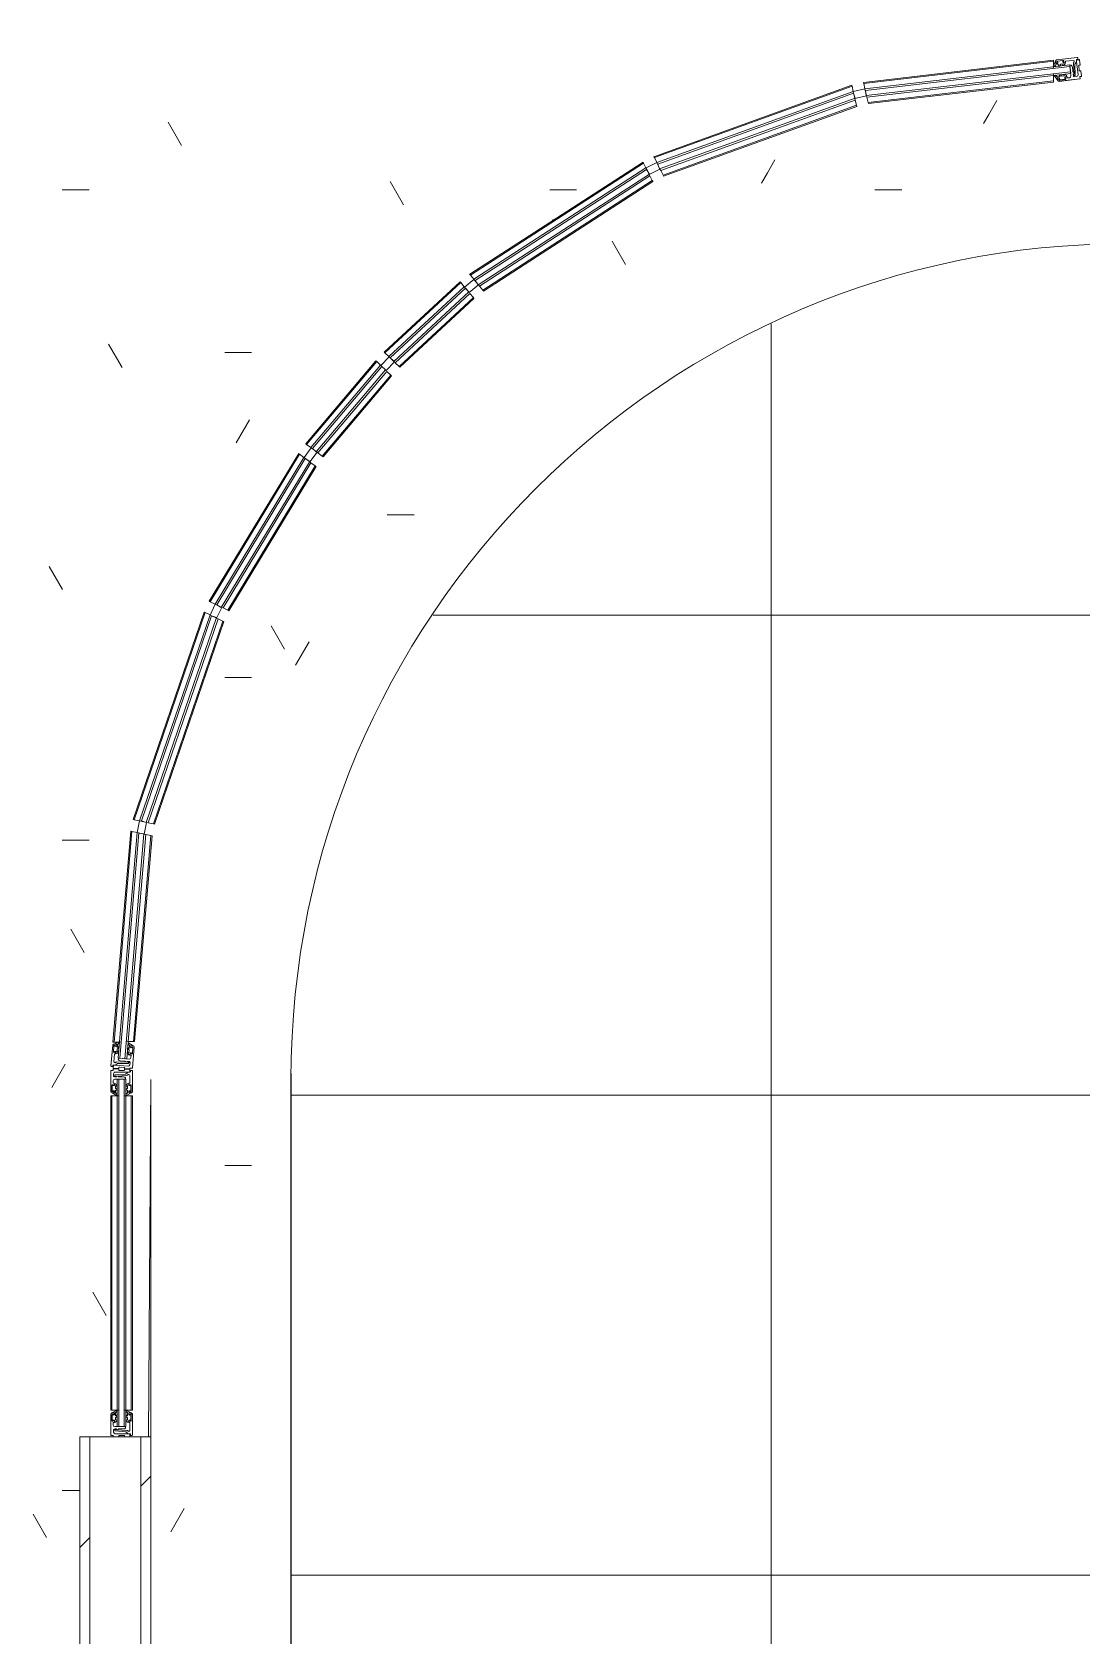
# Model space of a CAD drawing. Header units: millimetres. Extents: x 2814 to 112404, y -27229 to 26301.
# Drawn here: x 38977 to 40290, y -6074 to -4070 of the extents above; entities that cross this region are included whole.
import ezdxf

# ---------------------------------------------------------------- set-up
doc = ezdxf.new("R2010")
doc.units = ezdxf.units.MM
for name, color, linetype, lineweight in [('A-CLNG', 13, 'Continuous', 9), ('A-CLNG-PATT', 13, 'Continuous', 9), ('A-GLAZ-CURT', 52, 'Continuous', 5), ('A-GLAZ-CWMG', 51, 'Continuous', 5), ('A-WALL', 113, 'Continuous', 9), ('A-WALL-PATT', 111, 'Continuous', 9), ('G-IMPT', 8, 'Continuous', 5), ('I-WALL', 2, 'Continuous', 9)]:
    doc.layers.add(name, color=color, linetype=linetype, lineweight=lineweight)
pattern_1 = [(45, (60485.99, 0), (-106.066, 106.066), [])]
pattern_2 = [(0, (0, 0), (812.8, 203.2), [33.528, -576.072, 33.528, -576.072, -3251.2]), (0, (0, 0), (812.8, 203.2), [-1219.2, 33.528, -1185.672, 33.528, -576.072, -1422.4]), (0, (0, 0), (812.8, 203.2), [-3048, 33.528, -372.872, 33.528, -982.472]), (120, (304.8, 101.6), (-582.3764, 602.3054), [33.528, -576.072, 33.528, -576.072, -3251.2]), (120, (304.8, 101.6), (-582.3764, 602.3054), [-1219.2, 33.528, -1185.672, 33.528, -576.072, -1422.4]), (120, (304.8, 101.6), (-582.3764, 602.3054), [-3048, 33.528, -372.872, 33.528, -982.472]), (240, (406.4, 508), (-230.4236, -805.5054), [33.528, -576.072, 33.528, -576.072, -3251.2]), (240, (406.4, 508), (-230.4236, -805.5054), [-1219.2, 33.528, -1185.672, 33.528, -576.072, -1422.4]), (240, (406.4, 508), (-230.4236, -805.5054), [-3048, 33.528, -372.872, 33.528, -982.472])]

# ---------------------------------------------------------------- blocks, each defined once
blk = doc.blocks.new('System Panel - Glazed-1545070-CEILING - GROUND STOREY PLAN')
at = {"layer": 'A-GLAZ-CURT'}
for p, q in [((-141.1, -3.2), (-141.1, 3.3)), ((-141.1, 3.3), (141.1, 3.3)), ((141.1, 3.3), (141.1, -3.2)), ((141.1, -3.2), (-141.1, -3.2))]:
    blk.add_line(p, q, dxfattribs=at)
blk = doc.blocks.new('System Panel - Glazed-1544935-CEILING - GROUND STOREY PLAN')
at = {"layer": 'A-GLAZ-CURT'}
for p, q in [((-67.1, -3.2), (-67.1, 3.3)), ((-67.1, 3.3), (67.1, 3.3)), ((67.1, 3.3), (67.1, -3.2)), ((67.1, -3.2), (-67.1, -3.2))]:
    blk.add_line(p, q, dxfattribs=at)
blk = doc.blocks.new('Rectangular Mullion - Clarity Aluminium Top Frame-1456943-CEILING - GROUND STOREY PLAN')
at = {"layer": 'A-GLAZ-CWMG'}
for p, q in [((-20469.4, -4132.5), (-20231.7, -4104.8)), ((-20469.1, -4133.8), (-20231.7, -4106.1)), ((-20231.7, -4106.1), (-20231.7, -4111.9)), ((-20467.5, -4140.3), (-20232.1, -4112.9)), ((-20465, -4151.1), (-20231.7, -4123.9)), ((-20231.7, -4112.8), (-20231.7, -4115.1)), ((-20231.7, -4121.6), (-20231.7, -4123.9)), ((-20231.7, -4123.9), (-20231.7, -4130.6)), ((-20467.5, -4140.3), (-20469.1, -4133.8)), ((-20463.5, -4157.6), (-20231.7, -4130.6)), ((-20463.2, -4158.9), (-20231.7, -4132)), ((-20465, -4151.1), (-20465.4, -4149.2)), ((-20463.5, -4157.6), (-20465, -4151.1))]:
    blk.add_line(p, q, dxfattribs=at)
at = {"layer": 'A-GLAZ-CWMG', "flags": 128}
for points in [[(-20231.7, -4104.8), (-20231.7, -4105.2), (-20231.7, -4106.1)], [(-20469.1, -4133.8), (-20469.3, -4132.8), (-20469.4, -4132.5)], [(-20231.7, -4130.6), (-20231.7, -4131.6), (-20231.7, -4132)], [(-20463.2, -4158.9), (-20463.2, -4158.5), (-20463.5, -4157.6)]]:
    blk.add_lwpolyline(points, dxfattribs=at)
blk = doc.blocks.new('Rectangular Mullion - Clarity Aluminium Top Frame-1456944-CEILING - GROUND STOREY PLAN')
at = {"layer": 'A-GLAZ-CWMG'}
for p, q in [((-21287.2, -4780.9), (-21175.4, -4596.3)), ((-21286, -4781.5), (-21174.3, -4597.1)), ((-21280, -4784.4), (-21169, -4601.1)), ((-21270, -4789.2), (-21160.1, -4607.7)), ((-21174.3, -4597.1), (-21169, -4601.1)), ((-21161.5, -4606.7), (-21160.1, -4607.7)), ((-21160.1, -4607.7), (-21154.7, -4611.7)), ((-21264, -4792.1), (-21154.7, -4611.7)), ((-21262.8, -4792.7), (-21153.6, -4612.5)), ((-21280, -4784.4), (-21286, -4781.5)), ((-21270, -4789.2), (-21271.6, -4788.5)), ((-21264, -4792.1), (-21270, -4789.2))]:
    blk.add_line(p, q, dxfattribs=at)
at = {"layer": 'A-GLAZ-CWMG', "flags": 128}
for points in [[(-21175.4, -4596.3), (-21175.1, -4596.6), (-21174.3, -4597.1)], [(-21154.7, -4611.7), (-21154, -4612.3), (-21153.6, -4612.5)], [(-21286, -4781.5), (-21286.9, -4781.1), (-21287.2, -4780.9)], [(-21262.8, -4792.7), (-21263.1, -4792.5), (-21264, -4792.1)]]:
    blk.add_lwpolyline(points, dxfattribs=at)
blk = doc.blocks.new('System Panel - Glazed-1456964-CEILING - GROUND STOREY PLAN')
at = {"layer": 'A-GLAZ-CURT'}
for p, q in [((-130, -3.3), (-130, 3.2)), ((-130, 3.2), (130, 3.2)), ((130, 3.2), (130, -3.3)), ((130, -3.3), (-130, -3.3))]:
    blk.add_line(p, q, dxfattribs=at)
blk = doc.blocks.new('Rectangular Mullion - Clarity Aluminium Top Frame-1456947-CEILING - GROUND STOREY PLAN')
at = {"layer": 'A-GLAZ-CWMG'}
for p, q in [((-20961.6, -4372.3), (-20744.9, -4232)), ((-20960.8, -4373.4), (-20744.3, -4233.2)), ((-20956.5, -4378.5), (-20741.3, -4239.2)), ((-20949.5, -4387.1), (-20736.3, -4249.1)), ((-20744.3, -4233.2), (-20741.3, -4239.2)), ((-20737.2, -4247.4), (-20736.3, -4249.1)), ((-20736.3, -4249.1), (-20733.4, -4255.1)), ((-20945.3, -4392.3), (-20733.4, -4255.1)), ((-20944.4, -4393.3), (-20732.8, -4256.3)), ((-20956.5, -4378.5), (-20960.8, -4373.4)), ((-20949.5, -4387.1), (-20950.7, -4385.6)), ((-20945.3, -4392.3), (-20949.5, -4387.1))]:
    blk.add_line(p, q, dxfattribs=at)
at = {"layer": 'A-GLAZ-CWMG', "flags": 128}
for points in [[(-20744.9, -4232), (-20744.7, -4232.3), (-20744.3, -4233.2)], [(-20733.4, -4255.1), (-20732.9, -4256), (-20732.8, -4256.3)], [(-20960.8, -4373.4), (-20961.4, -4372.6), (-20961.6, -4372.3)], [(-20944.4, -4393.3), (-20944.6, -4393), (-20945.3, -4392.3)]]:
    blk.add_lwpolyline(points, dxfattribs=at)
blk = doc.blocks.new('System Panel - Glazed-1545071-CEILING - GROUND STOREY PLAN')
at = {"layer": 'A-GLAZ-CURT'}
for p, q in [((-135.4, -3.3), (-135.4, 3.2)), ((-135.4, 3.2), (135.4, 3.2)), ((135.4, 3.2), (135.4, -3.3)), ((135.4, -3.3), (-135.4, -3.3))]:
    blk.add_line(p, q, dxfattribs=at)
blk = doc.blocks.new('Rectangular Mullion - Clarity Aluminium Top Frame-1545067-CEILING - GROUND STOREY PLAN')
at = {"layer": 'A-GLAZ-CWMG'}
for p, q in [((-21407.6, -5332), (-21385.4, -5068.3)), ((-21406.3, -5332), (-21384.1, -5068.6)), ((-21399.6, -5331.2), (-21377.5, -5070)), ((-21384.1, -5068.6), (-21377.5, -5070)), ((-21388.5, -5331.2), (-21366.7, -5072.3)), ((-21381.8, -5330.9), (-21360.1, -5073.7)), ((-21380.5, -5330.9), (-21358.8, -5074)), ((-21368.6, -5071.9), (-21366.7, -5072.3)), ((-21366.7, -5072.3), (-21360.1, -5073.7)), ((-21388.5, -5331.2), (-21390.8, -5331.3)), ((-21381.8, -5330.9), (-21388.5, -5331.2)), ((-21400.6, -5331.7), (-21406.3, -5332)), ((-21397.3, -5331.6), (-21399.6, -5331.7))]:
    blk.add_line(p, q, dxfattribs=at)
at = {"layer": 'A-GLAZ-CWMG', "flags": 128}
for points in [[(-21385.4, -5068.3), (-21385, -5068.4), (-21384.1, -5068.6)], [(-21360.1, -5073.7), (-21359.2, -5073.9), (-21358.8, -5074)], [(-21380.5, -5330.9), (-21380.8, -5330.9), (-21381.8, -5330.9)], [(-21406.3, -5332), (-21407.3, -5332), (-21407.6, -5332)]]:
    blk.add_lwpolyline(points, dxfattribs=at)
blk = doc.blocks.new('System Panel - Glazed-1456966-CEILING - GROUND STOREY PLAN')
at = {"layer": 'A-GLAZ-CURT'}
for p, q in [((-106.7, -3.3), (-106.7, 3.2)), ((-106.7, 3.2), (106.7, 3.2)), ((106.7, 3.2), (106.7, -3.3)), ((106.7, -3.3), (-106.7, -3.3))]:
    blk.add_line(p, q, dxfattribs=at)
blk = doc.blocks.new('Rectangular Mullion - Clarity Aluminium Top Frame-1545069-CEILING - GROUND STOREY PLAN')
at = {"layer": 'A-GLAZ-CWMG'}
for p, q in [((-21382.3, -5053.6), (-21293.6, -4794.5)), ((-21381, -5053.9), (-21292.4, -4795.1)), ((-21374.4, -5055.3), (-21286.3, -4798)), ((-21363.6, -5057.6), (-21276.3, -4802.8)), ((-21357, -5059), (-21270.3, -4805.7)), ((-21355.7, -5059.3), (-21269.1, -4806.3)), ((-21292.4, -4795.1), (-21286.3, -4798)), ((-21278.1, -4802), (-21276.3, -4802.8)), ((-21276.3, -4802.8), (-21270.3, -4805.7)), ((-21374.4, -5055.3), (-21381, -5053.9)), ((-21363.6, -5057.6), (-21365.5, -5057.2)), ((-21357, -5059), (-21363.6, -5057.6))]:
    blk.add_line(p, q, dxfattribs=at)
at = {"layer": 'A-GLAZ-CWMG', "flags": 128}
for points in [[(-21293.6, -4794.5), (-21293.2, -4794.7), (-21292.4, -4795.1)], [(-21270.3, -4805.7), (-21269.4, -4806.2), (-21269.1, -4806.3)], [(-21381, -5053.9), (-21381.9, -5053.7), (-21382.3, -5053.6)], [(-21355.7, -5059.3), (-21356.1, -5059.2), (-21357, -5059)]]:
    blk.add_lwpolyline(points, dxfattribs=at)
blk = doc.blocks.new('System Panel - Glazed-1456967-CEILING - GROUND STOREY PLAN')
at = {"layer": 'A-GLAZ-CURT'}
for p, q in [((-127.6, -3.3), (-127.6, 3.2)), ((-127.6, 3.2), (127.6, 3.2)), ((127.6, 3.2), (127.6, -3.3)), ((127.6, -3.3), (-127.6, -3.3))]:
    blk.add_line(p, q, dxfattribs=at)
blk = doc.blocks.new('Rectangular Mullion - Clarity Aluminium Top Frame-1544932-CEILING - GROUND STOREY PLAN')
at = {"layer": 'A-GLAZ-CWMG'}
for p, q in [((-21068.5, -4469.6), (-20973.4, -4381.6)), ((-21067.6, -4470.5), (-20972.6, -4382.6)), ((-21062.8, -4475.2), (-20968.4, -4387.8)), ((-20972.6, -4382.6), (-20968.4, -4387.8)), ((-21054.8, -4482.8), (-20961.4, -4396.3)), ((-21050, -4487.4), (-20957.1, -4401.4)), ((-21049, -4488.3), (-20956.3, -4402.5)), ((-20961.4, -4396.3), (-20957.1, -4401.4)), ((-21062.8, -4475.2), (-21067.6, -4470.5)), ((-21050, -4487.4), (-21054.8, -4482.8))]:
    blk.add_line(p, q, dxfattribs=at)
at = {"layer": 'A-GLAZ-CWMG', "flags": 128}
for points in [[(-20973.4, -4381.6), (-20973.2, -4381.9), (-20972.6, -4382.6)], [(-20957.1, -4401.4), (-20956.5, -4402.2), (-20956.3, -4402.5)], [(-21067.6, -4470.5), (-21068.3, -4469.9), (-21068.5, -4469.6)], [(-21049, -4488.3), (-21049.3, -4488.1), (-21050, -4487.4)]]:
    blk.add_lwpolyline(points, dxfattribs=at)
blk = doc.blocks.new('System Panel - Glazed-1456968-CEILING - GROUND STOREY PLAN')
at = {"layer": 'A-GLAZ-CURT'}
for p, q in [((-128.6, -3.3), (-128.6, 3.2)), ((-128.6, 3.2), (128.6, 3.2)), ((128.6, 3.2), (128.6, -3.3)), ((128.6, -3.3), (-128.6, -3.3))]:
    blk.add_line(p, q, dxfattribs=at)
blk = doc.blocks.new('Rectangular Mullion - Clarity Aluminium Top Frame-1456955-CEILING - GROUND STOREY PLAN')
at = {"layer": 'A-GLAZ-CWMG'}
for p, q in [((-20731.4, -4225.3), (-20484, -4135.9)), ((-20730.8, -4226.5), (-20483.7, -4137.2)), ((-20727.9, -4232.5), (-20482.1, -4143.7)), ((-20483.7, -4137.2), (-20482.1, -4143.7)), ((-20722.9, -4242.5), (-20479.6, -4154.5)), ((-20719.9, -4248.5), (-20478.1, -4161.1)), ((-20719.3, -4249.7), (-20477.8, -4162.4)), ((-20480, -4152.7), (-20479.6, -4154.5)), ((-20479.6, -4154.5), (-20478.1, -4161.1)), ((-20727.9, -4232.5), (-20730.8, -4226.5)), ((-20722.9, -4242.5), (-20723.8, -4240.8)), ((-20719.9, -4248.5), (-20722.9, -4242.5))]:
    blk.add_line(p, q, dxfattribs=at)
at = {"layer": 'A-GLAZ-CWMG', "flags": 128}
for points in [[(-20484, -4135.9), (-20483.9, -4136.3), (-20483.7, -4137.2)], [(-20478.1, -4161.1), (-20477.8, -4162), (-20477.8, -4162.4)], [(-20730.8, -4226.5), (-20731.3, -4225.7), (-20731.4, -4225.3)], [(-20719.3, -4249.7), (-20719.5, -4249.3), (-20719.9, -4248.5)]]:
    blk.add_lwpolyline(points, dxfattribs=at)
blk = doc.blocks.new('Rectangular Mullion - Clarity Aluminium Mid Frame-1456959-CEILING - GROUND STOREY PLAN')
at = {"layer": 'A-GLAZ-CWMG', "lineweight": 9}
for p, q in [((-7.5, 4.5), (-7.5, -4.5)), ((7.5, 4.5), (-7.5, 4.5)), ((7.5, -4.5), (7.5, 4.5)), ((-7.5, -4.5), (7.5, -4.5))]:
    blk.add_line(p, q, dxfattribs=at)
blk = doc.blocks.new('Rectangular Mullion - Clarity Base_Top Frame_dwg_DI - DI-2001462-Left-956028-CEILING - GROUND STOREY PLAN')
at = {"layer": 'G-IMPT'}
for p, q in [((-13.5, 2671.5), (-13.5, 2697.5)), ((-13, 2698), (-11, 2698)), ((-10.5, 2698.6), (-10.5, 2699.4)), ((-10, 2700), (-4, 2700)), ((-10, 2693.9), (-10, 2691.6)), ((4.3, 2687), (-8.4, 2687)), ((-7.8, 2692.4), (4.9, 2693.5)), ((-6.7, 2690), (-5.9, 2691.1)), ((-3.5, 2699.4), (-3.5, 2698.5)), ((-2.9, 2698), (2.9, 2698)), ((3.5, 2698.5), (3.5, 2699.5)), ((4.1, 2700), (9.9, 2700)), ((5, 2688.8), (5, 2687.7)), ((11, 2696.6), (11, 2697.5)), ((11.5, 2698), (13, 2698)), ((13.5, 2697.5), (13.5, 2671.5)), ((-12, 2679.4), (-12, 2672.3)), ((-9, 2681.5), (-9, 2679.9)), ((9, 2679.9), (9, 2681.6)), ((12, 2672.3), (12, 2679.4))]:
    blk.add_line(p, q, dxfattribs=at)
at = {"layer": 'G-IMPT', "flags": 128}
for points in [[(-8.4, 2690), (-6.7, 2690), (-8.1, 2690.9)], [(6, 2694), (8, 2696), (-7.9, 2696)], [(6.6, 2691.7), (-5.9, 2691.1), (-4.7, 2690.8), (-3.4, 2690), (2.6, 2690)], [(8, 2696), (9.7, 2696), (10.5, 2696)], [(9.6, 2682.1), (10.5, 2682.1), (10.2, 2691.8)], [(10.5, 2699.5), (10.5, 2696.8), (10.5, 2698.6)], [(-9.3, 2672.1), (-9.3, 2670), (-12, 2670)], [(-7.4, 2681.3), (-5.5, 2679.5), (-5.5, 2678), (-7.5, 2679.1), (-7.5, 2676), (-5.5, 2674), (-5.5, 2672.5), (-7.5, 2673.6), (-7.5, 2669.9), (-5.5, 2667.9), (-5.5, 2666.3), (-11.9, 2669.9), (-9, 2669.9), (-9, 2672.5), (-10.4, 2672.5), (-10.4, 2671.5), (-11.8, 2672.9), (-11.8, 2678.7), (-10.4, 2680.1), (-10.4, 2679.1), (-9, 2679.1), (-9, 2680.6)], [(-10.5, 2684.9), (-10.5, 2682.1), (-9.5, 2682.1)], [(9, 2680.6), (9, 2679.1), (10.4, 2679.1), (10.4, 2680.1), (11.8, 2678.7), (11.8, 2672.9), (10.4, 2671.5), (10.4, 2672.5), (9, 2672.5), (9, 2669.9), (11.9, 2669.9), (5.5, 2666.3), (5.5, 2667.9), (7.5, 2669.9), (7.5, 2673.6), (5.5, 2672.5), (5.5, 2674), (7.5, 2676), (7.5, 2679.1), (5.5, 2678), (5.5, 2679.5), (7.4, 2681.3)], [(12, 2670), (9, 2670), (9, 2671.8)]]:
    blk.add_lwpolyline(points, dxfattribs=at)
at = {"layer": 'G-IMPT'}
for centre, radius, start, end in [((-13, 2697.5), 0.514, 90, 180), ((-11, 2698.5), 0.509, 270, 10.7758), ((-10, 2699.5), 0.509, 90, 190.8093), ((-8.4, 2684.9), 2.1, 90, 180), ((-7.9, 2693.9), 2.08, 90, 180), ((-8.4, 2691.6), 1.57, 180, 270.9779), ((-7.7, 2691.6), 0.799, 95.0009, 240), ((-4, 2699.5), 0.509, 349.3362, 90), ((-3, 2698.5), 0.511, 180, 282), ((2.6, 2687), 2.97, 36, 90), ((3, 2698.5), 0.511, 258, 0), ((4, 2699.5), 0.511, 78, 180), ((4.3, 2687.7), 0.69, 270, 0), ((4.7, 2695.2), 1.72, 275.0009, 314.9984), ((6.6, 2693.3), 1.51, 273.172, 327.1204), ((8.9, 2691.7), 1.3, 1.8421, 147.1204), ((9.7, 2696.8), 0.758, 266.7949, 0), ((9.7, 2696.8), 0.756, 270, 0), ((10, 2699.5), 0.511, 0, 102), ((10.5, 2696.5), 0.53, 270, 11.992), ((11.5, 2697.5), 0.503, 90, 180), ((13, 2697.5), 0.503, 360, 90), ((-12, 2671.5), 1.5, 180, 270), ((-11.2, 2679.4), 0.808, 67.4346, 180), ((-11, 2672.5), 1.02, 195.3795, 356.6205), ((-10.8, 2679.5), 0.618, 344.692, 98.692), ((-9.7, 2679.9), 0.713, 227.7664, 0), ((-9.8, 2672.1), 0.459, 358.168, 117.832), ((-9.5, 2681.6), 0.511, 348, 90), ((-8, 2680.6), 0.966, 45.6325, 180), ((8, 2680.6), 0.966, 360, 134.3675), ((9.5, 2681.6), 0.511, 78, 180), ((9.7, 2679.8), 0.667, 173.4049, 320.5951), ((9.7, 2671.8), 0.728, 50, 180), ((10.8, 2672.1), 0.606, 156.4132, 293.5868), ((10.8, 2679.5), 0.655, 75.6925, 190.3075), ((11.2, 2679.4), 0.786, 360, 106.9292), ((11.2, 2672.3), 0.775, 252.6204, 0), ((12, 2671.5), 1.5, 270, 0)]:
    blk.add_arc(centre, radius, start, end, dxfattribs=at)
blk = doc.blocks.new('Rectangular Mullion - Clarity Base_Top Frame_dwg-956027-CEILING - GROUND STOREY PLAN')
blk.add_blockref('Rectangular Mullion - Clarity Base_Top Frame_dwg_DI - DI-2001462-Left-956028-CEILING - GROUND STOREY PLAN', (32.4, -2650.1))
blk = doc.blocks.new('Rectangular Mullion - Aluminium Frame - Bottom - Clarity-956037-CEILING - GROUND STOREY PLAN')
at = {"extrusion": (0, 0, -1), "zscale": -1, "rotation": 269.9999999999999}
blk.add_blockref('Rectangular Mullion - Clarity Base_Top Frame_dwg-956027-CEILING - GROUND STOREY PLAN', (-19.9, 32.4), dxfattribs=at)
blk = doc.blocks.new('Rectangular Mullion - Clarity Aluminium Bottom Frame-1456970-CEILING - GROUND STOREY PLAN')
at = {"layer": 'A-GLAZ-CWMG', "lineweight": 9}
for p, q in [((-33.7, 5.5), (-30, 12.2)), ((-13, 5.5), (-33.7, 5.5)), ((-28.5, 13.5), (-2.5, 13.5)), ((-13, -5.5), (-13, 5.5)), ((-2, 13), (-2, 11)), ((-2, 2.9), (-2, -2.9)), ((-0.6, 3.5), (-1.5, 3.5)), ((-1.4, 10.5), (-0.6, 10.5)), ((0, 10), (0, 4)), ((-30, -12.2), (-33.7, -5.5)), ((-33.7, -5.5), (-13, -5.5)), ((-2.5, -13.5), (-28.5, -13.5)), ((-0.5, -10.5), (-2, -10.5)), ((-2, -10.5), (-2, -13)), ((-1.5, -3.5), (-0.5, -3.5)), ((0, -4.1), (0, -9.9))]:
    blk.add_line(p, q, dxfattribs=at)
for centre, radius, start, end in [((-28.5, 12), 1.5, 90, 173.7939), ((-2.5, 13), 0.514, 360, 90), ((-1.5, 11), 0.509, 180, 280.7758), ((-1.5, 3), 0.511, 90, 192), ((-0.5, 10), 0.509, 0, 100.8093), ((-0.5, 4), 0.509, 259.3362, 0), ((-28.5, -12), 1.5, 186.2061, 270), ((-2.5, -13), 0.503, 270, 0), ((-1.5, -3), 0.511, 168, 270), ((-0.5, -4), 0.511, 348, 90), ((-0.5, -10), 0.511, 270, 12)]:
    blk.add_arc(centre, radius, start, end, dxfattribs=at)
blk = doc.blocks.new('Rectangular Mullion - Clarity Base_Top Frame_dwg_DI - DI-2001462-Left-956013-CEILING - GROUND STOREY PLAN')
at = {"layer": 'G-IMPT'}
for p, q in [((-13.5, 2671.5), (-13.5, 2697.5)), ((-13, 2698), (-11, 2698)), ((-10.5, 2698.6), (-10.5, 2699.4)), ((-10, 2700), (-4, 2700)), ((-10, 2693.9), (-10, 2691.6)), ((4.3, 2687), (-8.4, 2687)), ((-7.8, 2692.4), (4.9, 2693.5)), ((-6.7, 2690), (-5.9, 2691.1)), ((-3.5, 2699.4), (-3.5, 2698.5)), ((-2.9, 2698), (2.9, 2698)), ((3.5, 2698.5), (3.5, 2699.5)), ((4.1, 2700), (9.9, 2700)), ((5, 2688.8), (5, 2687.7)), ((11, 2696.6), (11, 2697.5)), ((11.5, 2698), (13, 2698)), ((13.5, 2697.5), (13.5, 2671.5)), ((-12, 2679.4), (-12, 2672.3)), ((-9, 2681.5), (-9, 2679.9)), ((9, 2679.9), (9, 2681.6)), ((12, 2672.3), (12, 2679.4))]:
    blk.add_line(p, q, dxfattribs=at)
at = {"layer": 'G-IMPT', "flags": 128}
for points in [[(-8.4, 2690), (-6.7, 2690), (-8.1, 2690.9)], [(6, 2694), (8, 2696), (-7.9, 2696)], [(6.6, 2691.7), (-5.9, 2691.1), (-4.7, 2690.8), (-3.4, 2690), (2.6, 2690)], [(8, 2696), (9.7, 2696), (10.5, 2696)], [(9.6, 2682.1), (10.5, 2682.1), (10.2, 2691.8)], [(10.5, 2699.5), (10.5, 2696.8), (10.5, 2698.6)], [(-9.3, 2672.1), (-9.3, 2670), (-12, 2670)], [(-7.4, 2681.3), (-5.5, 2679.5), (-5.5, 2678), (-7.5, 2679.1), (-7.5, 2676), (-5.5, 2674), (-5.5, 2672.5), (-7.5, 2673.6), (-7.5, 2669.9), (-5.5, 2667.9), (-5.5, 2666.3), (-11.9, 2669.9), (-9, 2669.9), (-9, 2672.5), (-10.4, 2672.5), (-10.4, 2671.5), (-11.8, 2672.9), (-11.8, 2678.7), (-10.4, 2680.1), (-10.4, 2679.1), (-9, 2679.1), (-9, 2680.6)], [(-10.5, 2684.9), (-10.5, 2682.1), (-9.5, 2682.1)], [(9, 2680.6), (9, 2679.1), (10.4, 2679.1), (10.4, 2680.1), (11.8, 2678.7), (11.8, 2672.9), (10.4, 2671.5), (10.4, 2672.5), (9, 2672.5), (9, 2669.9), (11.9, 2669.9), (5.5, 2666.3), (5.5, 2667.9), (7.5, 2669.9), (7.5, 2673.6), (5.5, 2672.5), (5.5, 2674), (7.5, 2676), (7.5, 2679.1), (5.5, 2678), (5.5, 2679.5), (7.4, 2681.3)], [(12, 2670), (9, 2670), (9, 2671.8)]]:
    blk.add_lwpolyline(points, dxfattribs=at)
at = {"layer": 'G-IMPT'}
for centre, radius, start, end in [((-13, 2697.5), 0.514, 90, 180), ((-11, 2698.5), 0.509, 270, 10.7758), ((-10, 2699.5), 0.509, 90, 190.8093), ((-8.4, 2684.9), 2.1, 90, 180), ((-7.9, 2693.9), 2.08, 90, 180), ((-8.4, 2691.6), 1.57, 180, 270.9779), ((-7.7, 2691.6), 0.799, 95.0009, 240), ((-4, 2699.5), 0.509, 349.3362, 90), ((-3, 2698.5), 0.511, 180, 282), ((2.6, 2687), 2.97, 36, 90), ((3, 2698.5), 0.511, 258, 0), ((4, 2699.5), 0.511, 78, 180), ((4.3, 2687.7), 0.69, 270, 0), ((4.7, 2695.2), 1.72, 275.0009, 314.9984), ((6.6, 2693.3), 1.51, 273.172, 327.1204), ((8.9, 2691.7), 1.3, 1.8421, 147.1204), ((9.7, 2696.8), 0.758, 266.7949, 0), ((9.7, 2696.8), 0.756, 270, 0), ((10, 2699.5), 0.511, 0, 102), ((10.5, 2696.5), 0.53, 270, 11.992), ((11.5, 2697.5), 0.503, 90, 180), ((13, 2697.5), 0.503, 360, 90), ((-12, 2671.5), 1.5, 180, 270), ((-11.2, 2679.4), 0.808, 67.4346, 180), ((-11, 2672.5), 1.02, 195.3795, 356.6205), ((-10.8, 2679.5), 0.618, 344.692, 98.692), ((-9.7, 2679.9), 0.713, 227.7664, 0), ((-9.8, 2672.1), 0.459, 358.168, 117.832), ((-9.5, 2681.6), 0.511, 348, 90), ((-8, 2680.6), 0.966, 45.6325, 180), ((8, 2680.6), 0.966, 360, 134.3675), ((9.5, 2681.6), 0.511, 78, 180), ((9.7, 2679.8), 0.667, 173.4049, 320.5951), ((9.7, 2671.8), 0.728, 50, 180), ((10.8, 2672.1), 0.606, 156.4132, 293.5868), ((10.8, 2679.5), 0.655, 75.6925, 190.3075), ((11.2, 2679.4), 0.786, 360, 106.9292), ((11.2, 2672.3), 0.775, 252.6204, 0), ((12, 2671.5), 1.5, 270, 0)]:
    blk.add_arc(centre, radius, start, end, dxfattribs=at)
blk = doc.blocks.new('Rectangular Mullion - Clarity Base_Top Frame_dwg-956012-CEILING - GROUND STOREY PLAN')
blk.add_blockref('Rectangular Mullion - Clarity Base_Top Frame_dwg_DI - DI-2001462-Left-956013-CEILING - GROUND STOREY PLAN', (32.4, -2650.1))
blk = doc.blocks.new('Rectangular Mullion - Aluminium Frame - Top_ Bottom - Clarity-955992-CEILING - GROUND STOREY PLAN')
at = {"rotation": 269.9999999999999}
blk.add_blockref('Rectangular Mullion - Clarity Base_Top Frame_dwg-956012-CEILING - GROUND STOREY PLAN', (-19.9, 32.4), dxfattribs=at)
blk = doc.blocks.new('Rectangular Mullion - Clarity Aluminium Top Frame-1456971-CEILING - GROUND STOREY PLAN')
at = {"layer": 'A-GLAZ-CWMG', "lineweight": 9}
for p, q in [((-30, 12.2), (-33.7, 5.5)), ((-33.7, 5.5), (-13, 5.5)), ((-2.5, 13.5), (-28.5, 13.5)), ((-13, 5.5), (-13, -5.5)), ((-2, 11), (-2, 13)), ((-2, -2.9), (-2, 2.9)), ((-1.5, 3.5), (-0.6, 3.5)), ((-0.6, 10.5), (-1.4, 10.5)), ((0, 4), (0, 10)), ((-13, -5.5), (-33.7, -5.5)), ((-33.7, -5.5), (-30, -12.2)), ((-28.5, -13.5), (-2.5, -13.5)), ((-2, -13), (-2, -10.5)), ((-2, -10.5), (-0.5, -10.5)), ((-0.5, -3.5), (-1.5, -3.5)), ((0, -9.9), (0, -4.1))]:
    blk.add_line(p, q, dxfattribs=at)
for centre, radius, start, end in [((-28.5, 12), 1.5, 90, 173.7939), ((-2.5, 13), 0.514, 360, 90), ((-1.5, 11), 0.509, 180, 280.7758), ((-1.5, 3), 0.511, 90, 192), ((-0.5, 10), 0.509, 360, 100.8093), ((-0.5, 4), 0.509, 259.3362, 360), ((-28.5, -12), 1.5, 186.2061, 270), ((-2.5, -13), 0.503, 270, 0), ((-1.5, -3), 0.511, 168, 270), ((-0.5, -4), 0.511, 348, 90), ((-0.5, -10), 0.511, 270, 12)]:
    blk.add_arc(centre, radius, start, end, dxfattribs=at)
blk = doc.blocks.new('System Panel - Glazed-1544936-CEILING - GROUND STOREY PLAN')
at = {"layer": 'A-GLAZ-CURT'}
for p, q in [((-64, -3.2), (-64, 3.2)), ((-64, 3.2), (64, 3.2)), ((64, 3.2), (64, -3.2)), ((64, -3.2), (-64, -3.2))]:
    blk.add_line(p, q, dxfattribs=at)
blk = doc.blocks.new('Rectangular Mullion - Clarity Aluminium Top Frame-1544934-CEILING - GROUND STOREY PLAN')
at = {"layer": 'A-GLAZ-CWMG'}
for p, q in [((-21166.6, -4584.2), (-21078.9, -4480.5)), ((-21165.5, -4585), (-21077.9, -4481.4)), ((-21160.2, -4588.9), (-21073.1, -4486)), ((-21077.9, -4481.4), (-21073.1, -4486)), ((-21151.3, -4595.5), (-21065.2, -4493.6)), ((-21146, -4599.5), (-21060.3, -4498.3)), ((-21144.9, -4600.3), (-21059.4, -4499.2)), ((-21065.2, -4493.6), (-21060.3, -4498.3)), ((-21160.2, -4588.9), (-21165.5, -4585)), ((-21151.3, -4595.5), (-21152.5, -4594.7)), ((-21146, -4599.5), (-21151.3, -4595.5))]:
    blk.add_line(p, q, dxfattribs=at)
at = {"layer": 'A-GLAZ-CWMG', "flags": 128}
for points in [[(-21078.9, -4480.5), (-21078.6, -4480.7), (-21077.9, -4481.4)], [(-21060.3, -4498.3), (-21059.7, -4498.9), (-21059.4, -4499.2)], [(-21165.5, -4585), (-21166.3, -4584.4), (-21166.6, -4584.2)], [(-21144.9, -4600.3), (-21145.2, -4600.1), (-21146, -4599.5)]]:
    blk.add_lwpolyline(points, dxfattribs=at)
blk = doc.blocks.new('System Panel - Glazed-1544942-CEILING - GROUND STOREY PLAN')
at = {"layer": 'A-GLAZ-CURT'}
for p, q in [((-217, -3.2), (-217, 3.2)), ((-217, 3.2), (217, 3.2)), ((217, 3.2), (217, -3.2)), ((217, -3.2), (-217, -3.2))]:
    blk.add_line(p, q, dxfattribs=at)
blk = doc.blocks.new('Rectangular Mullion - Clarity Aluminium Top Frame-1544940-CEILING - GROUND STOREY PLAN')
at = {"layer": 'A-GLAZ-CWMG'}
for p, q in [((-21410.4, -5791.6), (-21410.4, -5399)), ((-21409.1, -5399), (-21410.4, -5399)), ((-21402.4, -5399), (-21409.1, -5399)), ((-21409.1, -5399), (-21409.1, -5791.6)), ((-21400.2, -5399), (-21402.4, -5399)), ((-21402.4, -5399), (-21402.4, -5791.6)), ((-21391.4, -5399), (-21393.7, -5399)), ((-21384.7, -5399), (-21391.4, -5399)), ((-21391.4, -5399), (-21391.4, -5791.6)), ((-21383.4, -5399), (-21384.7, -5399)), ((-21384.7, -5399), (-21384.7, -5791.6)), ((-21383.4, -5399), (-21383.4, -5791.6)), ((-21410.4, -5791.6), (-21409.1, -5791.6)), ((-21409.1, -5791.6), (-21402.4, -5791.6)), ((-21402.4, -5791.6), (-21400.2, -5791.6)), ((-21393.7, -5791.6), (-21391.4, -5791.6)), ((-21391.4, -5791.6), (-21384.7, -5791.6)), ((-21384.7, -5791.6), (-21383.4, -5791.6))]:
    blk.add_line(p, q, dxfattribs=at)
blk = doc.blocks.new('Ceilings 5 - Ceilings 2-1440822-CEILING - GROUND STOREY PLAN')
at = {"layer": 'A-CLNG-PATT'}
h = blk.add_hatch(dxfattribs=at)
h.set_pattern_fill('FP_23', color=252, style=0, pattern_type=2)
h.set_pattern_definition(pattern_2)
h.paths.add_polyline_path([(-16866.7, -7525.7), (-16156.6, -7525.7), (-16156.6, -4333.9), (-16133.6, -4333.9), (-16133.9, -4158.9), (-20140.3, -4158.9), (-20259.8, -4164.8), (-20378.2, -4182.3), (-20494.4, -4211.4), (-20607.1, -4251.7), (-20715.3, -4302.9), (-20818, -4364.5), (-20914.1, -4435.8), (-21002.8, -4516.2), (-21083.2, -4604.8), (-21160.1, -4710.3), (-21216, -4803.7), (-21270.3, -4920.5), (-21307.5, -5024.6), (-21336.6, -5140.7), (-21354.2, -5259.1), (-21360.1, -5378.7), (-21360.1, -7525.7), (-17728.7, -7525.7)])
h.paths.add_polyline_path([(-17728.7, -7198.5), (-21185.1, -7198.5), (-21185.1, -5378.7), (-21179.3, -5269.5), (-21162.2, -5161.4), (-21133.9, -5055.8), (-21094.7, -4953.7), (-21045.1, -4856.3), (-20985.5, -4764.6), (-20916.7, -4679.6), (-20839.4, -4602.2), (-20754.4, -4533.4), (-20662.7, -4473.9), (-20565.2, -4424.2), (-20463.1, -4385), (-20357.5, -4356.7), (-20249.5, -4339.6), (-20140.3, -4333.9), (-16483.8, -4333.9), (-16483.8, -7198.5), (-16675.1, -7198.5)])
at = {"layer": 'A-CLNG'}
for p, q in [((-21360.1, -5825.3), (-21360.1, -5378.7)), ((-21185.1, -5378.7), (-21185.1, -7198.5))]:
    blk.add_line(p, q, dxfattribs=at)
blk.add_arc((-20140.3, -5378.7), 1044.8, 90, 180, dxfattribs=at)
blk = doc.blocks.new('Ceilings 7 - Ceilings 7-1442847-CEILING - GROUND STOREY PLAN')
at = {"layer": 'A-CLNG-PATT'}
h = blk.add_hatch(dxfattribs=at)
h.set_pattern_fill('FP_22', color=252, style=0, pattern_type=2)
h.set_pattern_definition(pattern_2)
h.paths.add_polyline_path([(-21449.1, -7525.7), (-21449.1, -5825.3), (-21363.1, -5825.3), (-21359.2, -5360.6), (-21354.2, -5259.1), (-21336.6, -5140.7), (-21307.5, -5024.6), (-21267.2, -4911.9), (-21216, -4803.7), (-21153.1, -4699.1), (-21078.4, -4599.5), (-21002.8, -4516.2), (-20914.1, -4435.8), (-20818, -4364.5), (-20715.3, -4302.9), (-20597.9, -4248.5), (-20494.4, -4211.4), (-20378.2, -4182.3), (-20259.8, -4164.8), (-20140.3, -4158.9), (-16243.6, -4158.7), (-16243.6, -4151.7), (-17143.6, -4151.7), (-17143.6, -4158.7), (-17156.1, -4158.7), (-17156.1, -4069.7), (-17143.6, -4069.7), (-17143.6, -4076.7), (-16243.6, -4076.7), (-16243.6, -4069.7), (-21448.8, -4069.5), (-21448.8, -3024.9), (-14485.6, -3024.7), (-14485.8, -2890.5), (-21448.8, -2890.5), (-21448.8, -328.7), (-21998.6, -328.7), (-21998.6, -3024.7), (-22252.6, -3024.7), (-22252.6, -1438.7), (-22503.1, -1438.7), (-22503.1, -7525.7), (-21679.9, -7525.7)])
h.paths.add_polyline_path([(-21402.4, -5812.3), (-21400.2, -5812.3), (-21400.2, -5791.6), (-21402.4, -5791.6), (-21402.4, -5796.8)])
h.paths.add_polyline_path([(-21402.4, -5812.3), (-21400.2, -5823.4), (-21407.2, -5822.7)])
h.paths.add_polyline_path([(-21402.4, -5378.3), (-21407, -5367.1), (-21400.2, -5367.3), (-21401.3, -5372.7)])
h.paths.add_polyline_path([(-21391.4, -5378.3), (-21393.7, -5378.3), (-21393.7, -5399), (-21391.4, -5399), (-21391.4, -5393.8)])
h.paths.add_polyline_path([(-21391.4, -5812.3), (-21394, -5823.3), (-21399.8, -5823.3), (-21402.4, -5812.3), (-21409.1, -5823), (-21410.4, -5822.7), (-21410.4, -5796.8), (-21409.1, -5795.3), (-21402.4, -5791.6), (-21410.4, -5791.6), (-21409.4, -5399), (-21400.2, -5399), (-21401.3, -5378.3), (-21402.4, -5378.3), (-21399, -5367.3), (-21394, -5367.3), (-21393.4, -5367.2), (-21383.4, -5367.8), (-21383.4, -5393.8), (-21384.7, -5395.3), (-21390.3, -5399), (-21383.4, -5399), (-21384.4, -5791.6), (-21393.7, -5791.6), (-21393.6, -5812.3)])
h.paths.add_polyline_path([(-21386.4, -5823.3), (-21393.5, -5822.8), (-21391.4, -5812.3), (-21391.4, -5791.6), (-21383.4, -5796.8), (-21383.4, -5822.8), (-21384.7, -5823)])
h.paths.add_polyline_path([(-21391.4, -5825.3), (-21392.8, -5825.3), (-21392.8, -5823.7), (-21386.4, -5823.4), (-21387, -5825.3)])
h.paths.add_polyline_path([(-21406.9, -5825.3), (-21406.9, -5823.9), (-21400.4, -5823.8), (-21400.9, -5825.3), (-21402.4, -5825.3)])
h.paths.add_polyline_path([(-21402.4, -5399), (-21410.4, -5393.8), (-21410.1, -5367.7), (-21407.5, -5368.1), (-21402.4, -5378.3), (-21402.4, -5395.3)])
h.paths.add_polyline_path([(-21386.4, -5367.3), (-21393.1, -5366.1), (-21391.4, -5364.3), (-21386.6, -5365.3), (-21386.4, -5367.2)])
h.paths.add_polyline_path([(-21400.4, -5366.8), (-21407.2, -5366.1), (-21406.9, -5365.3), (-21400.9, -5365.3)])
h.paths.add_polyline_path([(-20201.2, -4104.3), (-20199.1, -4104.6), (-20198.9, -4110.6), (-20200, -4110.4), (-20200.3, -4108.9)])
h.paths.add_polyline_path([(-20211.5, -4110.5), (-20231.7, -4112.9), (-20231.1, -4115), (-20211.3, -4112.7), (-20211.4, -4111.4)])
h.paths.add_polyline_path([(-21390.3, -5352.8), (-21386.9, -5364.3), (-21393.3, -5363), (-21391.4, -5356.5)])
h.paths.add_polyline_path([(-21390.3, -5352.8), (-21388.6, -5332.2), (-21381.1, -5338), (-21383.4, -5363.9), (-21386.2, -5363.2), (-21386.2, -5363)])
h.paths.add_polyline_path([(-21407.2, -5362.4), (-21410.1, -5361.6), (-21407.3, -5335.1), (-21406.3, -5334.3), (-21400.6, -5331.7), (-21407.6, -5332), (-21407, -5324.4), (-21385, -5068.4), (-21377.4, -5070), (-21374.4, -5055.3), (-21381.9, -5052.5), (-21293.2, -4794.7), (-21286, -4797.6), (-21280, -4784.4), (-21286.9, -4780.4), (-21175.1, -4596.6), (-21168.6, -4601.1), (-21160.2, -4588.9), (-21166.3, -4583.8), (-21078.6, -4480.7), (-21072.4, -4486), (-21062.8, -4475.2), (-21068.3, -4469.4), (-20973.2, -4381.9), (-20967.5, -4387.8), (-20956.5, -4378.5), (-20960.8, -4371.8), (-20744.7, -4232.3), (-20740.8, -4239.2), (-20727.9, -4232.5), (-20730.5, -4225), (-20483.9, -4136.3), (-20481.3, -4143.7), (-20467.5, -4140.3), (-20469.1, -4132.4), (-20231.7, -4105.8), (-20231.1, -4110.5), (-20227.9, -4104.3), (-20202, -4101.3), (-20200.3, -4111.4), (-20200.3, -4111.8), (-20200.3, -4117.8), (-20210.3, -4121.4), (-20211.5, -4119.3), (-20231.7, -4121.6), (-20231.7, -4132), (-20463.2, -4158.5), (-20465.4, -4149.2), (-20480, -4152.7), (-20478.1, -4162.5), (-20719.5, -4249.3), (-20723.8, -4240.8), (-20737, -4247.8), (-20733.4, -4256.7), (-20944.6, -4393), (-20950.7, -4385.6), (-20961.6, -4396), (-20957.1, -4403.3), (-21049.3, -4488.1), (-21055.9, -4481.8), (-21066.2, -4492.6), (-21059.7, -4499.5), (-21145.2, -4600.1), (-21153.2, -4595.5), (-21161.5, -4606.7), (-21154, -4613), (-21263.1, -4792.5), (-21271.9, -4789.2), (-21278.1, -4802), (-21269.4, -4807.3), (-21356.1, -5059.2), (-21365.6, -5057.6), (-21368.6, -5071.9), (-21358.8, -5074), (-21380.8, -5330.9), (-21390.8, -5332.2), (-21392.6, -5352.6), (-21390.3, -5352.8), (-21393.9, -5363.5), (-21399.6, -5363), (-21400.7, -5363), (-21406.6, -5362.5)])
h.paths.add_polyline_path([(-21401, -5364.9), (-21407, -5363.3), (-21406.6, -5362.5), (-21400.3, -5363.5)])
h.paths.add_polyline_path([(-21399, -5352), (-21397.3, -5331.6), (-21399.6, -5332), (-21400.2, -5351.9), (-21399.6, -5352)])
h.paths.add_polyline_path([(-17141.6, -4140.5), (-17139.1, -4138.7), (-17142.1, -4138.7), (-17141.6, -4136.2), (-17139.1, -4136.2), (-17139.1, -4092.2), (-17142.1, -4092), (-17141.2, -4089.7), (-17139.1, -4089.7), (-17141.6, -4087.9), (-17143.6, -4092.2), (-17142.4, -4138.7), (-17142.1, -4139.4)])
h.paths.add_polyline_path([(-16245.6, -4140.5), (-16243.6, -4136.2), (-16243.6, -4092.2), (-16245.6, -4087.9), (-16248.1, -4089.7), (-16245.1, -4089.7), (-16245.6, -4092.2), (-16248.1, -4092.2), (-16248.1, -4136.2), (-16245.1, -4136.2), (-16245.9, -4138.7), (-16248.1, -4138.7)])
h.paths.add_polyline_path([(-20224.7, -4131.2), (-20226.4, -4130), (-20230.8, -4123.8), (-20210.3, -4121.4), (-20198.7, -4125.6), (-20198.9, -4128.1), (-20214.8, -4130)])
h.paths.add_polyline_path([(-20162.4, -4119.7), (-20167.6, -4127.7), (-20193.5, -4127.6), (-20193.3, -4124.8), (-20183.1, -4119.7), (-20166.1, -4119.7)])
h.paths.add_polyline_path([(-20183.1, -4119.7), (-20194.2, -4124.8), (-20193.5, -4117.6)])
h.paths.add_polyline_path([(-17189.8, -4108.7), (-17184.6, -4100.7), (-17158.6, -4100.7), (-17158, -4110.9), (-17169.1, -4108.7), (-17186.1, -4108.7)])
h.paths.add_polyline_path([(-18123.9, -4127.7), (-20162.4, -4126.7), (-20162.4, -4117.4), (-20183.1, -4117.5), (-20183.1, -4119.7), (-20194.1, -4117.1), (-20193.5, -4111.2), (-20183.1, -4108.7), (-20183.1, -4110.9), (-20162.4, -4110.9), (-20162.4, -4100.7), (-17189.8, -4101.7), (-17189.8, -4110.9), (-17169.1, -4110.9), (-17169.1, -4108.7), (-17158.1, -4111.3), (-17158.6, -4117.2), (-17169.1, -4119.7), (-17169.1, -4117.4), (-17189.8, -4117.7), (-17189.8, -4127.7), (-17992.2, -4127.7)])
h.paths.add_polyline_path([(-17184.6, -4127.7), (-17187, -4124.7), (-17189.8, -4119.7), (-17169.1, -4119.7), (-17158.1, -4125.2), (-17158.6, -4127.7), (-17169.1, -4127.7)])
h.paths.add_polyline_path([(-20198.6, -4125.2), (-20210.3, -4121.4), (-20199.5, -4118.1), (-20198.6, -4125)])
h.paths.add_polyline_path([(-20198.2, -4125), (-20198.6, -4118.2), (-20197.5, -4118.4), (-20196.8, -4124.4)])
h.paths.add_polyline_path([(-17157.9, -4124.8), (-17169.1, -4119.7), (-17158, -4117.5), (-17157.9, -4124.3)])
h.paths.add_polyline_path([(-17157.5, -4124.7), (-17156.6, -4118), (-17156.1, -4118.2), (-17156.1, -4124.2)])
h.paths.add_polyline_path([(-20194.7, -4124.7), (-20196.1, -4124.2), (-20195.8, -4118.1), (-20194.6, -4118.1), (-20194.7, -4124.4)])
h.paths.add_polyline_path([(-20194.2, -4110.9), (-20193.5, -4100.7), (-20166.5, -4101.7), (-20166.1, -4102), (-20162.4, -4108.7), (-20183.1, -4108.7), (-20194.1, -4110.8)])
h.paths.add_polyline_path([(-17157.6, -4110.7), (-17158, -4103.7), (-17156.1, -4104.3), (-17156.1, -4110.1)])
h.paths.add_polyline_path([(-20194.6, -4110.7), (-20196.1, -4110.1), (-20195.9, -4104.3), (-20194.1, -4103.7), (-20194.5, -4110.4)])
at = {"layer": 'A-CLNG'}
blk.add_line((-21360.1, -5378.7), (-21363.1, -5825.3), dxfattribs=at)

msp = doc.modelspace()

# ---------------------------------------------------------------- hatches: boundary and pattern name
at = {"layer": 'A-CLNG-PATT'}
h = msp.add_hatch(dxfattribs=at)
h.set_pattern_fill('FP_27', color=256, style=0, pattern_type=2)
h.set_pattern_definition([(0, (41700.9, -5998.46), (0, -600), []), (270, (41700.9, -5998.46), (-600, -4e-14), [])])
h.paths.add_polyline_path([(39300.9, -7198.5), (44002.2, -7198.5), (44002.2, -4333.9), (40345.7, -4333.9), (40226.2, -4341.2), (40123.2, -4358.1), (40022.9, -4385), (39920.8, -4424.2), (39823.3, -4473.9), (39731.6, -4533.4), (39646.6, -4602.2), (39569.3, -4679.6), (39500.5, -4764.6), (39440.9, -4856.3), (39391.3, -4953.7), (39352.1, -5055.8), (39323.8, -5161.4), (39306.6, -5269.5), (39300.9, -5378.7), (39300.9, -6910.7)])
at = {"layer": 'A-WALL-PATT', "lineweight": 5}
h = msp.add_hatch(dxfattribs=at)
h.set_pattern_fill('FP_5', color=256, style=0, pattern_type=2)
h.set_pattern_definition(pattern_1)
h.paths.add_polyline_path([(39049.4, -7560.7), (39049.4, -5825.3), (39036.9, -5825.3), (39036.9, -7560.7)])
h = msp.add_hatch(dxfattribs=at)
h.set_pattern_fill('FP_5', color=256, style=0, pattern_type=2)
h.set_pattern_definition(pattern_1)
h.paths.add_polyline_path([(39113.4, -7560.7), (39125.9, -7560.7), (39125.9, -5825.3), (39113.4, -5825.3), (39113.4, -7548.7)])

# ---------------------------------------------------------------- linework, layer by layer
at = {"layer": 'A-WALL'}
for p, q in [((39049.4, -7560.7), (39049.4, -5825.3)), ((39113.4, -7560.7), (39113.4, -5825.3))]:
    msp.add_line(p, q, dxfattribs=at)
at = {"layer": 'I-WALL', "lineweight": 18}
for p, q in [((39036.9, -7548.7), (39036.9, -5825.3)), ((39036.9, -5825.3), (39125.9, -5825.3)), ((39125.9, -5825.3), (39125.9, -7548.7))]:
    msp.add_line(p, q, dxfattribs=at)

# ---------------------------------------------------------------- block references
at = {"layer": 'A-CLNG'}
for name in ['Ceilings 7 - Ceilings 7-1442847-CEILING - GROUND STOREY PLAN', 'Ceilings 5 - Ceilings 2-1440822-CEILING - GROUND STOREY PLAN']:
    msp.add_blockref(name, (60486, 0), dxfattribs=at)
at = {"layer": 'A-GLAZ-CURT'}
for name, p, rotation in [('System Panel - Glazed-1456968-CEILING - GROUND STOREY PLAN', (40147.4, -4130.8), 6.643547239177982), ('System Panel - Glazed-1456964-CEILING - GROUND STOREY PLAN', (39882.9, -4193.3), 19.86868155018553), ('System Panel - Glazed-1456967-CEILING - GROUND STOREY PLAN', (39640.1, -4313.5), 32.91592830194205), ('System Panel - Glazed-1544936-CEILING - GROUND STOREY PLAN', (39474.2, -4435.5), 42.79767898487656), ('System Panel - Glazed-1544935-CEILING - GROUND STOREY PLAN', (39373.5, -4541), 49.77734968304097), ('System Panel - Glazed-1456966-CEILING - GROUND STOREY PLAN', (39266.2, -4695.6), 58.79957743073516), ('System Panel - Glazed-1545071-CEILING - GROUND STOREY PLAN', (39160.8, -4928.4), 71.09622614144463), ('System Panel - Glazed-1545070-CEILING - GROUND STOREY PLAN', (39102, -5211.7), 85.18088338769229), ('System Panel - Glazed-1544942-CEILING - GROUND STOREY PLAN', (39089.1, -5595.3), 269.9999999999998)]:
    msp.add_blockref(name, p, dxfattribs=dict(at, rotation=rotation))
at = {"layer": 'A-GLAZ-CWMG'}
for name in ['Rectangular Mullion - Clarity Aluminium Top Frame-1456943-CEILING - GROUND STOREY PLAN', 'Rectangular Mullion - Clarity Aluminium Top Frame-1456955-CEILING - GROUND STOREY PLAN', 'Rectangular Mullion - Clarity Aluminium Top Frame-1456947-CEILING - GROUND STOREY PLAN', 'Rectangular Mullion - Clarity Aluminium Top Frame-1544932-CEILING - GROUND STOREY PLAN', 'Rectangular Mullion - Clarity Aluminium Top Frame-1544934-CEILING - GROUND STOREY PLAN', 'Rectangular Mullion - Clarity Aluminium Top Frame-1456944-CEILING - GROUND STOREY PLAN', 'Rectangular Mullion - Clarity Aluminium Top Frame-1545069-CEILING - GROUND STOREY PLAN', 'Rectangular Mullion - Clarity Aluminium Top Frame-1545067-CEILING - GROUND STOREY PLAN', 'Rectangular Mullion - Clarity Aluminium Top Frame-1544940-CEILING - GROUND STOREY PLAN']:
    msp.add_blockref(name, (60486, 0), dxfattribs=at)
at = {"layer": 'A-GLAZ-CWMG', "extrusion": (0, 0, -1)}
for name, p, rotation in [('Rectangular Mullion - Aluminium Frame - Top_ Bottom - Clarity-955992-CEILING - GROUND STOREY PLAN', (-40258.2, -4117.9), 173.3564527608221), ('Rectangular Mullion - Clarity Aluminium Top Frame-1456971-CEILING - GROUND STOREY PLAN', (-40288, -4114.4), 173.356452760822), ('Rectangular Mullion - Clarity Aluminium Mid Frame-1456959-CEILING - GROUND STOREY PLAN', (-40012.2, -4146.6), 166.7129055216455), ('Rectangular Mullion - Clarity Aluminium Mid Frame-1456959-CEILING - GROUND STOREY PLAN', (-39753.5, -4240.1), 153.5497313779838), ('Rectangular Mullion - Clarity Aluminium Mid Frame-1456959-CEILING - GROUND STOREY PLAN', (-39526.6, -4386.9), 140.6184120181323), ('Rectangular Mullion - Clarity Aluminium Mid Frame-1456959-CEILING - GROUND STOREY PLAN', (-39421.7, -4484.1), 133.786230012114), ('Rectangular Mullion - Clarity Aluminium Mid Frame-1456959-CEILING - GROUND STOREY PLAN', (-39325.4, -4598), 126.6590706218053), ('Rectangular Mullion - Clarity Aluminium Mid Frame-1456959-CEILING - GROUND STOREY PLAN', (-39207.1, -4793.3), 115.7417745167241), ('Rectangular Mullion - Clarity Aluminium Mid Frame-1456959-CEILING - GROUND STOREY PLAN', (-39114.5, -5063.6), 102.0657732003864), ('Rectangular Mullion - Aluminium Frame - Bottom - Clarity-956037-CEILING - GROUND STOREY PLAN', (-39091.6, -5335.4), 94.8191166123077), ('Rectangular Mullion - Aluminium Frame - Bottom - Clarity-956037-CEILING - GROUND STOREY PLAN', (-39089.1, -5395.3), 270.0000000000002), ('Rectangular Mullion - Aluminium Frame - Top_ Bottom - Clarity-955992-CEILING - GROUND STOREY PLAN', (-39089.1, -5795.3), 270.0000000000002), ('Rectangular Mullion - Clarity Aluminium Top Frame-1456971-CEILING - GROUND STOREY PLAN', (-39089.1, -5825.3), 270.0000000000002)]:
    msp.add_blockref(name, p, dxfattribs=dict(at, rotation=rotation))
at = {"layer": 'A-GLAZ-CWMG'}
for rotation in [265.1808833876923, 89.99999999999982]:
    msp.add_blockref('Rectangular Mullion - Clarity Aluminium Bottom Frame-1456970-CEILING - GROUND STOREY PLAN', (39089.1, -5365.3), dxfattribs=dict(at, rotation=rotation))

doc.saveas('drawing.dxf')
